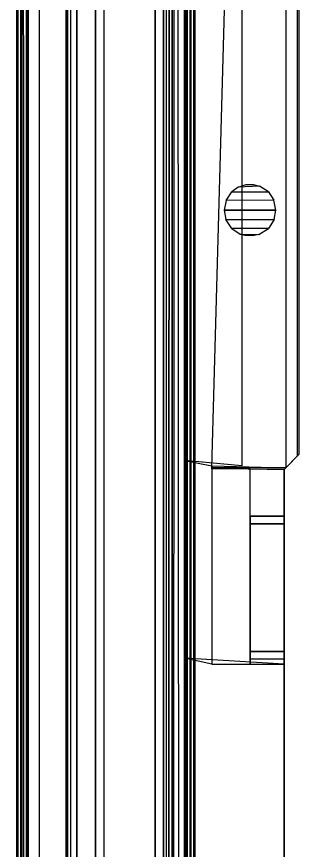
# Model space of a CAD drawing. Header units: inches. Extents: x 0 to 232, y 0 to 393.
# Drawn here: x 0 to 33.3, y 196.5 to 294.8 of the extents above; entities that cross this region are included whole.
import ezdxf

# ---------------------------------------------------------------- set-up
doc = ezdxf.new("R2010")
doc.units = ezdxf.units.IN
doc.header["$MEASUREMENT"] = 0
doc.layers.add('Layer1', color=4, linetype='CONTINUOUS')
doc.layers.add('vidro', color=2, linetype='CONTINUOUS')

msp = doc.modelspace()

# ---------------------------------------------------------------- linework, layer by layer
at = {"layer": 'Layer1'}
for points in [[(0, 390.2, 6.95), (0, 390.2, 0.65), (0, 0, 0.65), (0, 0, 6.95)], [(0, 0, 0.65), (0.176, 0, 0.206), (0.189, 390.2, 0.192), (0, 390.2, 0.65)], [(0.189, 390.2, 0.192), (0.444, 390.2, 0.034), (0.503, 0, 0.017), (0.176, 0, 0.206)], [(0.503, 0, 0.017), (0.874, 0, 0.04), (0.798, 390.2, 0.017), (0.444, 390.2, 0.034)], [(0.636, 390.2, 34.666), (5.837, 390.2, 186.2), (5.837, 0, 186.2), (0.643, 0, 34.871)], [(0.798, 390.2, 0.017), (1.118, 390.2, 0.198), (1.111, 0, 0.191), (0.874, 0, 0.04)], [(1.111, 0, 0.191), (1.3, 0, 0.65), (1.3, 390.2, 0.65), (1.118, 390.2, 0.198)], [(1.35, 390.2, 6.95), (1.3, 390.2, 0.645), (1.3, 0, 0.645), (1.3, 0, 6.95)], [(1.3, 0, 6.95), (2.7, 0, 6.95), (2.7, 390.2, 6.95), (1.35, 390.2, 6.95)], [(6, 0, 190.938), (5.837, 0, 186.2), (5.837, 390.2, 186.2), (6, 390.2, 190.938)], [(6.335, 0, 191.691), (6, 0, 190.938), (6, 390.2, 190.938), (6.335, 390.2, 191.691)], [(7.099, 390.2, 192), (6.335, 390.2, 191.691), (6.335, 0, 191.691), (7.099, 0, 192)], [(18.3, 379, 24), (18.3, 379, 9.8), (18.3, 1.5, 9.8), (18.3, 1.5, 24)], [(19.9, 374, 192), (7.099, 373.953, 192), (7.099, 0, 192), (19.9, 0, 192)], [(20.1, 374, 24), (18.3, 374, 24), (18.3, 1.5, 24), (20.1, 1.5, 24)], [(19.9, 0, 192), (20.454, 0, 191.85), (20.45, 374, 191.853), (19.9, 374, 192)], [(20.55, 374, 24.12), (20.1, 374, 24), (20.1, 0, 24), (20.542, 0, 24.116)], [(20.45, 374, 191.853), (20.852, 374, 191.452), (20.839, 0, 191.473), (20.454, 0, 191.85)], [(20.864, 0, 24.425), (20.542, 0, 24.116), (20.55, 374, 24.12), (20.877, 374, 24.445)], [(20.839, 0, 191.473), (21, 0, 190.9), (21, 374, 190.9), (20.852, 374, 191.452)], [(21, 374, 24.9), (20.877, 374, 24.445), (20.864, 0, 24.425), (21, 0, 24.9)], [(21, 0, 24.9), (21, 374, 24.9), (21, 374, 190.9), (21, 0, 190.9)], [(18.3, 369.5, 7.6), (17.6, 369.5, 7.6), (17.6, 1.5, 7.6), (18.3, 1.5, 7.6)], [(17.999, 369.5, 6.707), (17.6, 369.5, 7.6), (17.6, 1.5, 7.6), (17.824, 1.5, 6.902)], [(17.999, 369.5, 6.707), (17.824, 1.5, 6.902), (18.432, 1.5, 6.458), (18.606, 369.5, 6.416)], [(18.3, 1.5, 7.6), (18.3, 1.5, 9.8), (18.3, 369.5, 9.8), (18.3, 369.5, 7.6)], [(19.179, 1.5, 6.462), (18.432, 1.5, 6.458), (18.606, 369.5, 6.416), (18.929, 369.5, 6.407)], [(19.775, 369.5, 6.9), (18.929, 369.5, 6.407), (19.179, 1.5, 6.462), (19.775, 1.5, 6.9)], [(19.775, 369.5, 6.9), (26.544, 369.5, 7.6), (26.544, 241.849, 7.6), (19.775, 242.496, 6.9)], [(26.544, 369.5, 7.6), (31.712, 366.516, 7.6), (31.712, 241.64, 7.6), (23, 241.64, 7.6)], [(33.3, 363.13, 7.022), (33.061, 364.024, 6.364), (33.061, 242.989, 6.364), (33.3, 243.228, 7.022)], [(31.712, 241.64, 7.6), (33.3, 243.228, 7.022), (33.3, 363.13, 7.022), (31.712, 363.394, 7.6)], [(29.658, 274.155, 7.6), (28.618, 274.838, 7.6), (26.094, 274.707, 7.6), (25.338, 274.152, 7.6)], [(26.094, 274.707, 7.6), (27.056, 275.017, 7.6), (27.854, 275.029, 7.6), (28.618, 274.838, 7.6)], [(24.668, 273.132, 7.6), (25.338, 274.152, 7.6), (29.658, 274.155, 7.6), (30.306, 273.196, 7.6)], [(24.45, 272, 7.6), (30.55, 272, 7.6), (30.306, 273.196, 7.6), (24.668, 273.132, 7.6)], [(24.45, 272, 7.6), (24.649, 270.918, 7.6), (30.346, 270.903, 7.6), (30.55, 272, 7.6)], [(30.346, 270.903, 7.6), (29.669, 269.855, 7.6), (25.351, 269.836, 7.6), (24.649, 270.918, 7.6)], [(25.351, 269.836, 7.6), (26.326, 269.185, 7.6), (28.53, 269.129, 7.6), (29.669, 269.855, 7.6)], [(28.53, 269.129, 7.6), (27.792, 268.964, 7.6), (26.93, 269.004, 7.6), (26.326, 269.185, 7.6)], [(33.3, 243.228, 7.022), (31.712, 241.64, 7.6), (31.717, 241.645, 6.853), (33.061, 242.989, 6.364)], [(23, 218.5, 7.6), (19.775, 219.193, 6.9), (19.775, 242.496, 6.9), (23.006, 241.849, 7.6)], [(31.5, 241.428, 7.6), (23, 241.5, 7.6), (23, 241.849, 7.6), (31.712, 241.64, 7.6)], [(23, 218.5, 7.6), (27.5, 218.5, 7.6), (27.5, 241.5, 7.6), (23, 241.5, 7.6)], [(31.5, 235.94, 7.6), (27.5, 235.94, 7.6), (27.5, 241.5, 7.6), (31.5, 241.428, 7.6)], [(31.717, 241.645, 6.853), (31.588, 241.517, 6.9), (31.5, 241.428, 7.6), (31.712, 241.64, 7.6)], [(31.584, 241.513, 6.901), (31.5, 241.428, 6.9), (31.5, 241.428, 7.6)], [(31.5, 241.428, 6.9), (31.5, 241.428, 7.6), (31.5, 235.94, 7.6), (31.5, 236.267, 6.9)], [(27.5, 235.017, 6.5), (27.5, 235.94, 7.6), (31.5, 235.94, 7.6), (31.5, 235.017, 6.5)], [(27.5, 235.94, 7.6), (27.5, 235.017, 6.5), (27.5, 219.983, 6.5), (27.5, 219.06, 7.6)], [(31.5, 235.017, 6.5), (31.5, 235.344, 5.8), (31.5, 236.267, 6.9), (31.5, 235.94, 7.6)], [(27.5, 235.017, 6.5), (31.5, 235.017, 6.5), (31.5, 219.983, 6.5), (27.5, 219.983, 6.5)], [(31.5, 219.983, 6.5), (31.5, 219.656, 5.8), (31.5, 235.344, 5.8), (31.5, 235.017, 6.5)], [(31.5, 218.5, 7.6), (19.775, 219.193, 6.9), (19.775, 185.5, 6.9), (31.5, 184.371, 7.6)], [(27.5, 219.06, 7.6), (27.5, 219.983, 6.5), (31.5, 219.983, 6.5), (31.5, 219.06, 7.6)], [(31.5, 218.733, 6.9), (31.5, 219.06, 7.6), (31.5, 219.983, 6.5), (31.5, 219.656, 5.8)], [(27.5, 218.5, 7.6), (31.5, 218.5, 7.6), (31.5, 219.06, 7.6), (27.5, 219.06, 7.6)], [(31.5, 219.06, 7.6), (31.5, 218.733, 6.9), (31.5, 184.371, 6.9), (31.5, 184.371, 7.6)]]:
    msp.add_3dface(points, dxfattribs=at)
at = {"layer": 'Layer1', "invisible_edges": 12}
for points in [[(0, 0, 6.95), (0, 0, 16.142), (0.211, 390.2, 16.137), (0, 390.2, 6.95)], [(0.643, 0, 34.871), (0, 0, 16.142), (0.211, 390.2, 16.137), (0.636, 390.2, 34.666)]]:
    msp.add_3dface(points, dxfattribs=at)
at = {"layer": 'vidro'}
for points in [[(9.3, 41.12, 197.9), (10.3, 41.12, 196.9), (10.3, 349.12, 196.9), (9.3, 349.12, 197.9)], [(9.3, 41.12, 345.85), (9.3, 41.12, 290.9), (9.3, 349.12, 290.9), (9.3, 349.116, 345.85)], [(9.3, 41.12, 345.85), (10.3, 41.12, 346.85), (10.3, 349.116, 346.85), (9.3, 349.116, 345.85)], [(10.3, 349.12, 346.85), (16.3, 349.12, 346.85), (16.3, 41.12, 346.85), (10.3, 41.12, 346.85)], [(17.3, 41.12, 345.85), (16.3, 41.12, 346.85), (16.3, 349.12, 346.85), (17.3, 349.12, 345.85)], [(17.3, 41.12, 197.9), (16.3, 41.12, 196.9), (16.3, 349.12, 196.9), (17.3, 349.12, 197.9)], [(17.3, 41.12, 345.85), (17.3, 41.12, 197.9), (17.3, 349.12, 197.9), (17.3, 349.12, 345.85)]]:
    msp.add_3dface(points, dxfattribs=at)

doc.saveas('drawing.dxf')
